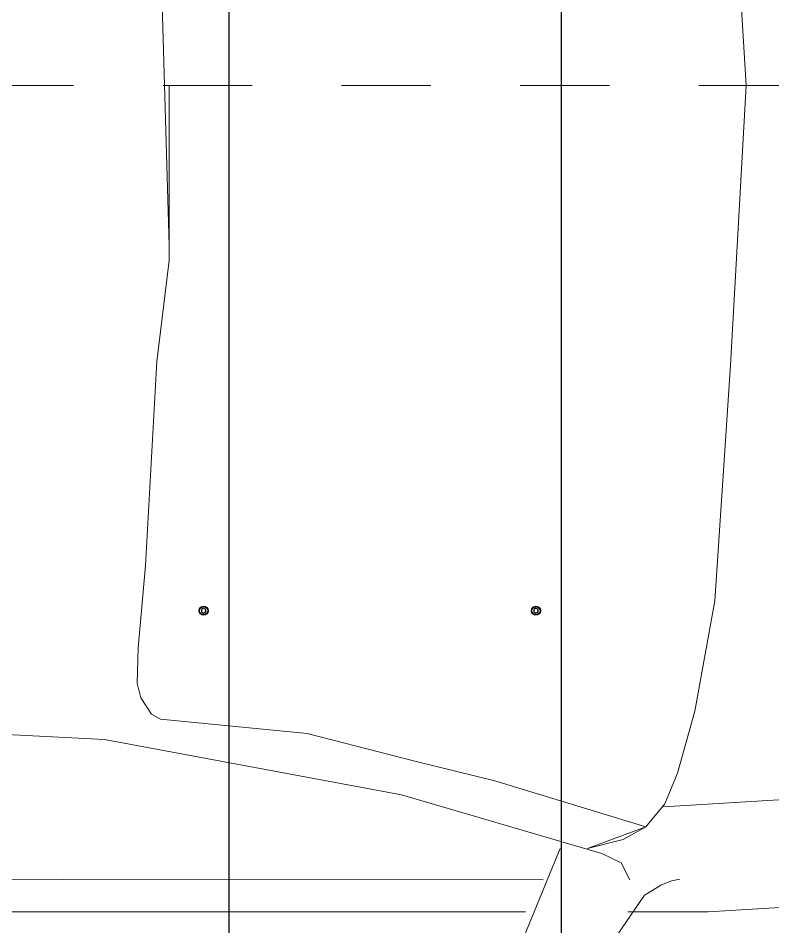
# Model space of a CAD drawing. Header units: metres. Extents: x 1161 to 1456, y 119 to 208.
# Drawn here: x 1169.967 to 1170.812, y 134.808 to 135.825 of the extents above; entities that cross this region are included whole.
import ezdxf

# ---------------------------------------------------------------- set-up
doc = ezdxf.new("R2010")
doc.units = ezdxf.units.M
doc.header["$MEASUREMENT"] = 0
doc.linetypes.add('CENTER2', pattern=[1.125, 0.75, -0.125, 0.125, -0.125])

# ---------------------------------------------------------------- blocks, each defined once
blk = doc.blocks.new('A$C2112393A')
at = {"color": 8, "linetype": 'Continuous'}
for p, q in [((1689.9, 284.3), (1689.9, 2434.3)), ((2061.9, 284.3), (2061.9, 2434.3)), ((1718, 1949.7), (1715.5, 1948.2)), ((1715.5, 1948.2), (1715.5, 1945.4)), ((1715.5, 1945.4), (1718, 1943.9)), ((1720.5, 1948.2), (1718, 1949.7)), ((1718, 1943.9), (1720.5, 1945.4)), ((1720.5, 1945.4), (1720.5, 1948.2)), ((2090, 1949.7), (2087.5, 1948.2)), ((2087.5, 1948.2), (2087.5, 1945.4)), ((2087.5, 1945.4), (2090, 1943.9)), ((2092.5, 1948.2), (2090, 1949.7)), ((2090, 1943.9), (2092.5, 1945.4)), ((2092.5, 1945.4), (2092.5, 1948.2))]:
    blk.add_line(p, q, dxfattribs=at)
at = {"color": 8, "linetype": 'CENTER2', "lineweight": 0}
blk.add_line((235.5, 1359), (5564.5, 1359), dxfattribs=at)
at = {"color": 8, "linetype": 'Continuous', "lineweight": 0}
for points in [[(1690.9, 2213), (1757.6, 2375.7), (1759, 2388.1), (1757.1, 2397.3), (1753.3, 2404.6), (1750.1, 2407.1), (1743.2, 2409), (1721.3, 2409), (1703.3, 2406.8), (1696, 2403.6), (1685.9, 2396.3), (1596.6, 2265.2), (1587.1, 2259.5), (1578, 2254.1), (1566.3, 2249.1), (1557.1, 2247.2)], [(400, 1359), (415.1, 1581.1), (415.1, 1581.1), (437.6, 1743.8), (472.9, 1991.8), (511.5, 2099.4), (542, 2150.8), (582.2, 2190.9), (641.6, 2219.8), (678.6, 2232.7), (1525.2, 2284), (1525.2, 2284), (1525.2, 2284), (1615, 2284)], [(1729.5, 2284), (1907.6, 2284), (4276.8, 2284), (4553, 2261.5), (5099.7, 2236.6), (5099.7, 2236.6), (5148.2, 2231.8), (5225.9, 2212.4), (5267.9, 2186.5), (5300.3, 2154.2), (5331, 2094.4), (5345.6, 2050.7), (5358.5, 1999), (5371.5, 1918.2), (5377.9, 1778.9), (5387.7, 1677.1), (5397.4, 1362.8), (5400, 1359)], [(1709.9, 2248), (3856.2, 2246.5), (3987.3, 2240.2), (4118.4, 2233.9), (4172.2, 2224.1), (4225.9, 2211.1), (4251.2, 2199.7), (4255.3, 2186.6), (4252.8, 2175.2), (4250.4, 2172), (3895.1, 2022.2), (3862.5, 2015.6), (3820.1, 2009.1), (3801.4, 2007.5), (2762.9, 2062.2), (2200.8, 2091), (2762.9, 2062.2), (2200.8, 2091), (2200.8, 2091), (1868.3, 2152.8), (1644.1, 2218.6), (1622.5, 2228.9), (1613, 2248.1)], [(1482.5, 1359), (1500.2, 1672.1), (1517.7, 1935.7), (1540.1, 2059.4), (1559.4, 2128.8), (1573.7, 2163.1), (1595, 2188.7), (1620.4, 2203.1), (1660.3, 2213), (1660.3, 2213), (1595, 2188.7), (1764, 2137.2), (1852.2, 2115.6), (1974, 2084.2), (2138.1, 2068.4), (2148.4, 2062.5), (2160.4, 2044.5), (2164.5, 2028), (2163.1, 1988.5), (2155.1, 1896.1), (2142.3, 1667.8), (2128.4, 1554.8), (2128.4, 1359)], [(581.5, 1756.1), (601.3, 1928.9), (621.5, 2002.3), (644.1, 2050.6), (676.3, 2086), (727.9, 2115), (1575.3, 2166.5)], [(1482.5, 1359), (1500.2, 1070.9), (1517.7, 782.3), (1540.1, 658.6), (1559.4, 589.2), (1573.7, 554.9), (1595, 529.3), (1620.4, 514.9), (1660.3, 505), (1660.3, 505), (1595, 529.3), (1764, 580.8), (1852.2, 602.4), (1974, 633.8), (2138.1, 649.6), (2148.4, 655.5), (2160.4, 673.5), (2164.5, 690), (2163.1, 729.5), (2155.1, 821.9), (2142.3, 1062.7), (2128.4, 1538.2), (2128.4, 1359)]]:
    blk.add_lwpolyline(points, dxfattribs=at)
at = {"color": 8, "linetype": 'Continuous'}
for centre, radius in [((1718, 1946.8), 5), ((1718, 1946.8), 4.7), ((2090, 1946.8), 5), ((2090, 1946.8), 4.7)]:
    blk.add_circle(centre, radius, dxfattribs=at)
for centre, start, end in [((1718, 1946.8), 120, 180), ((1718, 1946.8), 180, 240), ((1718, 1946.8), 60, 120), ((1718, 1946.8), 240, 300), ((1718, 1946.8), 0, 60), ((1718, 1946.8), 300, 0), ((2090, 1946.8), 120, 180), ((2090, 1946.8), 180, 240), ((2090, 1946.8), 60, 120), ((2090, 1946.8), 0, 60), ((2090, 1946.8), 300, 0)]:
    blk.add_arc(centre, 2.5, start, end, dxfattribs=at)

msp = doc.modelspace()

# ---------------------------------------------------------------- block references
at = {"xscale": 0.001, "yscale": 0.001, "zscale": 0.001, "rotation": 180}
msp.add_blockref('A$C2112393A', (1172.2645, 137.1083), dxfattribs=at)

doc.saveas('drawing.dxf')
